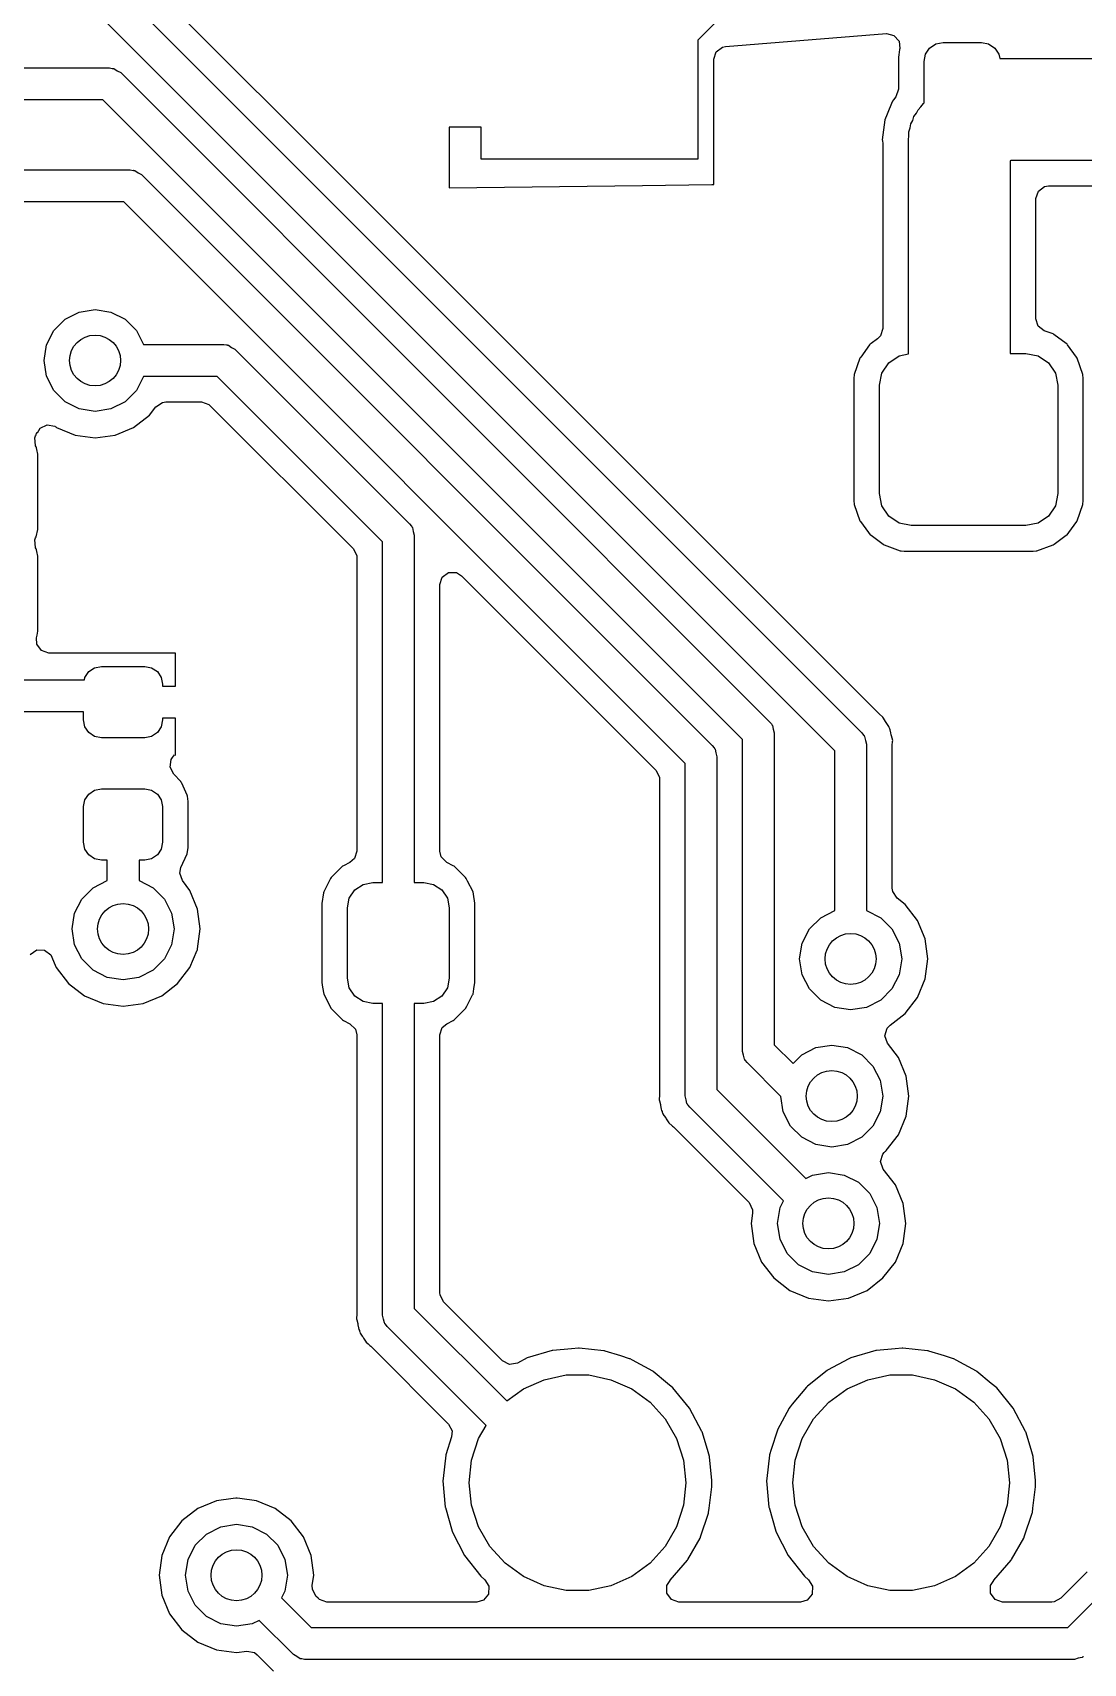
# Model space of a CAD drawing. Extents: x 128.2 to 165.3, y -118.5 to -85.
# Drawn here: x 147.88 to 156.13, y -104.85 to -92.06 of the extents above; entities that cross this region are included whole.
import ezdxf

# ---------------------------------------------------------------- set-up
doc = ezdxf.new("R2010")
doc.units = 0
doc.layers.add('BLACK', color=7, linetype='CONTINUOUS')

msp = doc.modelspace()

# ---------------------------------------------------------------- linework, layer by layer
at = {"layer": 'BLACK', "linetype": 'CONTINUOUS'}
for p, q in [((153.819, -91.3969), (153.1, -92.1157)), ((150.395, -93.275), (148.702, -91.5829)), ((148.548, -91.7116), (154.388, -97.5519)), ((154.174, -97.6921), (148.407, -91.925)), ((153.1, -92.1157), (153.1, -93.05)), ((153.316, -92.1676), (154.58, -92.0652)), ((154.58, -92.0652), (154.639, -92.0793)), ((154.639, -92.0793), (154.679, -92.1257)), ((153.225, -92.2663), (153.244, -92.2081)), ((153.244, -92.2081), (153.293, -92.1721)), ((153.293, -92.1721), (153.316, -92.1676)), ((154.677, -92.2317), (154.674, -92.2512)), ((154.683, -92.1897), (154.677, -92.2317)), ((154.679, -92.1257), (154.684, -92.1828)), ((154.684, -92.1829), (154.683, -92.1897)), ((154.684, -92.1828), (154.684, -92.1829)), ((154.875, -92.2844), (154.886, -92.227)), ((154.886, -92.227), (154.919, -92.1783)), ((154.919, -92.1783), (154.967, -92.1458)), ((154.967, -92.1458), (155.025, -92.1344)), ((155.025, -92.1344), (155.325, -92.1344)), ((155.325, -92.1344), (155.382, -92.1458)), ((155.382, -92.1458), (155.431, -92.1783)), ((155.431, -92.1783), (155.463, -92.227)), ((155.463, -92.227), (155.47, -92.26)), ((147.72, -92.335), (148.483, -92.335)), ((148.483, -92.335), (148.505, -92.3382)), ((148.505, -92.3382), (148.509, -92.3379)), ((148.509, -92.3379), (148.512, -92.3392)), ((148.512, -92.3392), (148.518, -92.3401)), ((148.518, -92.3401), (148.544, -92.3568)), ((148.544, -92.3568), (148.571, -92.3716)), ((148.571, -92.3716), (153.663, -97.4638)), ((153.225, -93.25), (153.225, -92.2663)), ((154.674, -92.2512), (154.674, -92.5007)), ((154.875, -92.6095), (154.875, -92.2844)), ((155.47, -92.26), (158.011, -92.26)), ((148.431, -92.585), (147.72, -92.585)), ((153.45, -97.604), (148.431, -92.585)), ((154.625, -92.6007), (154.585, -92.698)), ((154.628, -92.5947), (154.625, -92.6006)), ((154.625, -92.6006), (154.625, -92.6007)), ((154.635, -92.585), (154.628, -92.5947)), ((154.654, -92.5609), (154.635, -92.585)), ((154.674, -92.5007), (154.654, -92.5609)), ((154.851, -92.6401), (154.87, -92.6147)), ((154.87, -92.6147), (154.875, -92.6095)), ((154.567, -92.7407), (154.547, -92.8975)), ((154.585, -92.698), (154.567, -92.7407)), ((154.772, -92.7739), (154.786, -92.7458)), ((154.786, -92.7458), (154.796, -92.7159)), ((154.796, -92.7159), (154.815, -92.6904)), ((154.815, -92.6904), (154.829, -92.6624)), ((154.829, -92.6624), (154.851, -92.6401)), ((151.4, -92.8), (151.15, -92.8)), ((151.15, -92.8), (151.15, -93.275)), ((151.4, -93.05), (151.4, -92.8)), ((154.752, -92.8975), (154.757, -92.8664)), ((154.757, -92.8349), (154.767, -92.805)), ((154.757, -92.8664), (154.757, -92.8349)), ((154.767, -92.805), (154.772, -92.7739)), ((154.547, -92.8975), (154.548, -92.9039)), ((154.548, -92.9039), (154.551, -92.9304)), ((154.551, -92.9304), (154.552, -92.9433)), ((154.552, -92.9433), (154.552, -94.3789)), ((154.752, -94.5788), (154.752, -92.8975)), ((147.72, -93.135), (148.646, -93.135)), ((148.646, -93.135), (148.668, -93.1382)), ((148.668, -93.1382), (148.673, -93.1379)), ((148.673, -93.1379), (148.675, -93.1392)), ((148.675, -93.1392), (148.682, -93.1401)), ((153.1, -93.05), (151.4, -93.05)), ((155.556, -93.06), (155.552, -93.0632)), ((155.552, -93.0632), (155.552, -94.5744)), ((158.025, -93.06), (155.556, -93.06)), ((148.682, -93.1401), (148.708, -93.1568)), ((148.708, -93.1568), (148.735, -93.1716)), ((148.735, -93.1716), (153.213, -97.6502)), ((151.15, -93.275), (152.666, -93.2567)), ((152.666, -93.2567), (153.209, -93.2502)), ((153.209, -93.2502), (153.225, -93.25)), ((155.772, -93.3013), (155.821, -93.2653)), ((155.821, -93.2653), (155.852, -93.2605)), ((155.852, -93.2605), (157.765, -93.2605)), ((148.595, -93.385), (147.72, -93.385)), ((153, -97.7904), (148.595, -93.385)), ((154.517, -97.3971), (150.395, -93.275)), ((155.753, -93.3595), (155.772, -93.3013)), ((155.753, -94.3042), (155.753, -93.3595)), ((148.135, -94.3064), (148.246, -94.2496)), ((148.246, -94.2496), (148.37, -94.23)), ((148.37, -94.23), (148.494, -94.2496)), ((148.494, -94.2496), (148.605, -94.3064)), ((147.99, -94.5064), (148.046, -94.3949)), ((148.046, -94.3949), (148.135, -94.3064)), ((148.605, -94.3064), (148.694, -94.3949)), ((148.694, -94.3949), (148.75, -94.505)), ((154.552, -94.3789), (154.533, -94.4371)), ((155.771, -94.3605), (155.753, -94.3042)), ((155.819, -94.3976), (155.771, -94.3605)), ((155.888, -94.4218), (155.819, -94.3976)), ((147.97, -94.63), (147.99, -94.5064)), ((148.75, -94.505), (149.38, -94.505)), ((149.38, -94.505), (149.402, -94.5082)), ((149.402, -94.5082), (149.407, -94.5079)), ((149.407, -94.5079), (149.409, -94.5092)), ((149.409, -94.5092), (149.416, -94.5101)), ((149.416, -94.5101), (149.441, -94.5268)), ((149.441, -94.5268), (149.468, -94.5416)), ((149.468, -94.5416), (150.838, -95.9116)), ((154.448, -94.5082), (154.378, -94.6032)), ((154.453, -94.5022), (154.448, -94.5082)), ((154.459, -94.4978), (154.453, -94.5022)), ((154.51, -94.46), (154.459, -94.4978)), ((154.512, -94.4585), (154.51, -94.46)), ((154.533, -94.4371), (154.512, -94.4585)), ((155.894, -94.4262), (155.888, -94.4218)), ((155.991, -94.4978), (155.894, -94.4262)), ((155.894, -94.4262), (155.894, -94.4262)), ((155.997, -94.5022), (155.991, -94.4978)), ((156.001, -94.5082), (155.997, -94.5022)), ((156.071, -94.6032), (156.001, -94.5082)), ((147.99, -94.7536), (147.97, -94.63)), ((154.372, -94.6112), (154.327, -94.739)), ((154.378, -94.6032), (154.372, -94.6112)), ((154.544, -94.7287), (154.598, -94.6476)), ((154.598, -94.6476), (154.679, -94.5934)), ((154.679, -94.5934), (154.752, -94.5788)), ((155.552, -94.5744), (155.675, -94.5744)), ((155.675, -94.5744), (155.77, -94.5934)), ((155.77, -94.5934), (155.852, -94.6476)), ((155.852, -94.6476), (155.906, -94.7287)), ((156.077, -94.6112), (156.071, -94.6032)), ((156.122, -94.739), (156.077, -94.6112)), ((148.046, -94.8651), (147.99, -94.7536)), ((148.75, -94.755), (148.694, -94.8651)), ((149.328, -94.755), (148.75, -94.755)), ((150.625, -96.0518), (149.328, -94.755)), ((154.327, -94.739), (154.324, -94.7706)), ((154.324, -94.7706), (154.324, -95.7282)), ((154.525, -94.8244), (154.544, -94.7287)), ((155.906, -94.7287), (155.925, -94.8244)), ((156.125, -94.7706), (156.122, -94.739)), ((156.125, -95.7282), (156.125, -94.7706)), ((148.135, -94.9536), (148.046, -94.8651)), ((148.694, -94.8651), (148.605, -94.9536)), ((154.525, -95.6744), (154.525, -94.8244)), ((155.925, -94.8244), (155.925, -95.6744)), ((148.246, -95.0104), (148.135, -94.9536)), ((148.37, -95.03), (148.246, -95.0104)), ((148.494, -95.0104), (148.37, -95.03)), ((148.605, -94.9536), (148.494, -95.0104)), ((148.673, -95.1545), (148.798, -95.0583)), ((148.798, -95.0583), (148.847, -94.9942)), ((148.847, -94.9942), (148.898, -94.9596)), ((148.898, -94.9596), (148.926, -94.9555)), ((148.926, -94.9555), (149.204, -94.9555)), ((149.204, -94.9555), (149.262, -94.9744)), ((149.262, -94.9744), (149.274, -94.9845)), ((149.274, -94.9845), (150.396, -96.1058)), ((147.918, -95.1962), (147.939, -95.1596)), ((147.939, -95.1596), (147.994, -95.1341)), ((147.994, -95.1341), (148.054, -95.1461)), ((148.054, -95.1461), (148.056, -95.1474)), ((148.056, -95.1474), (148.062, -95.1506)), ((148.062, -95.1506), (148.067, -95.1545)), ((148.067, -95.1545), (148.213, -95.215)), ((148.527, -95.215), (148.673, -95.1545)), ((147.898, -95.2369), (147.903, -95.2221)), ((147.903, -95.2979), (147.898, -95.2369)), ((147.903, -95.2213), (147.909, -95.2132)), ((147.903, -95.2221), (147.903, -95.2213)), ((147.903, -95.2987), (147.903, -95.2979)), ((147.909, -95.3068), (147.903, -95.2987)), ((147.909, -95.2132), (147.911, -95.2037)), ((147.911, -95.3163), (147.909, -95.3068)), ((147.911, -95.2037), (147.915, -95.1947)), ((147.915, -95.1947), (147.918, -95.1962)), ((148.213, -95.215), (148.37, -95.2357)), ((148.37, -95.2357), (148.527, -95.215)), ((147.913, -95.3283), (147.911, -95.3163)), ((147.911, -95.3163), (147.911, -95.3163)), ((147.921, -95.3653), (147.913, -95.3283)), ((147.921, -95.9547), (147.921, -95.3653)), ((154.544, -95.7701), (154.525, -95.6744)), ((155.925, -95.6744), (155.906, -95.7701)), ((154.324, -95.7282), (154.327, -95.7598)), ((154.327, -95.7598), (154.372, -95.8876)), ((154.598, -95.8512), (154.544, -95.7701)), ((155.906, -95.7701), (155.852, -95.8512)), ((156.077, -95.8876), (156.122, -95.7598)), ((156.122, -95.7598), (156.125, -95.7282)), ((150.838, -95.9116), (150.852, -95.9294)), ((150.852, -95.9294), (150.855, -95.9325)), ((150.855, -95.9325), (150.856, -95.9352)), ((150.856, -95.9352), (150.86, -95.9404)), ((150.86, -95.9404), (150.866, -95.9705)), ((154.372, -95.8876), (154.377, -95.8935)), ((154.377, -95.8935), (154.377, -95.8935)), ((154.377, -95.8935), (154.44, -95.9794)), ((154.679, -95.9054), (154.598, -95.8512)), ((154.775, -95.9244), (154.679, -95.9054)), ((155.675, -95.9244), (154.775, -95.9244)), ((155.77, -95.9054), (155.675, -95.9244)), ((155.852, -95.8512), (155.77, -95.9054)), ((156.01, -95.9794), (156.073, -95.8935)), ((156.073, -95.8935), (156.077, -95.8876)), ((156.073, -95.8935), (156.073, -95.8935)), ((147.898, -96.0369), (147.903, -96.0221)), ((147.903, -96.0979), (147.898, -96.0369)), ((147.903, -96.0213), (147.909, -96.0132)), ((147.903, -96.0221), (147.903, -96.0213)), ((147.909, -96.0132), (147.921, -95.9547)), ((150.625, -98.725), (150.625, -96.0518)), ((150.866, -95.9705), (150.875, -96)), ((150.875, -96), (150.875, -98.725)), ((154.44, -95.9794), (154.453, -95.9965)), ((154.453, -95.9965), (154.459, -96.0009)), ((154.459, -96.0009), (154.554, -96.0717)), ((154.554, -96.0717), (154.562, -96.077)), ((154.562, -96.077), (154.689, -96.1219)), ((155.76, -96.1219), (155.888, -96.077)), ((155.888, -96.077), (155.895, -96.0717)), ((155.895, -96.0717), (155.991, -96.0009)), ((155.991, -96.0009), (155.997, -95.9965)), ((155.997, -95.9965), (156.01, -95.9794)), ((147.903, -96.0987), (147.903, -96.0979)), ((147.909, -96.1068), (147.903, -96.0987)), ((147.911, -96.1163), (147.909, -96.1068)), ((147.913, -96.1283), (147.911, -96.1163)), ((147.911, -96.1163), (147.911, -96.1163)), ((147.921, -96.1653), (147.913, -96.1283)), ((147.921, -96.7547), (147.921, -96.1653)), ((150.396, -96.1058), (150.423, -96.1603)), ((150.423, -96.1603), (150.424, -96.1758)), ((150.424, -96.1758), (150.424, -98.4788)), ((154.689, -96.1219), (154.695, -96.1225)), ((154.695, -96.1225), (154.695, -96.1225)), ((154.695, -96.1225), (154.719, -96.1247)), ((154.719, -96.1247), (154.719, -96.1247)), ((154.719, -96.1247), (154.721, -96.1249)), ((154.721, -96.1249), (155.729, -96.1249)), ((155.729, -96.1249), (155.731, -96.1247)), ((155.731, -96.1247), (155.754, -96.1225)), ((155.731, -96.1247), (155.731, -96.1247)), ((155.754, -96.1225), (155.76, -96.1219)), ((155.754, -96.1225), (155.754, -96.1225)), ((151.076, -96.3884), (151.094, -96.3302)), ((151.094, -96.3302), (151.144, -96.2943)), ((151.144, -96.2943), (151.205, -96.2943)), ((151.205, -96.2943), (151.245, -96.3184)), ((151.245, -96.3184), (152.771, -97.8444)), ((151.076, -98.4788), (151.076, -96.3884)), ((147.91, -96.8067), (147.915, -96.7845)), ((147.913, -96.8566), (147.91, -96.8067)), ((147.915, -96.7845), (147.921, -96.7547)), ((147.949, -96.9061), (147.913, -96.8566)), ((148.007, -96.925), (147.949, -96.9061)), ((149, -96.925), (148.007, -96.925)), ((149, -97.185), (149, -96.925)), ((148.291, -97.1164), (148.321, -97.071)), ((148.321, -97.071), (148.366, -97.0407)), ((148.366, -97.0407), (148.42, -97.03)), ((148.42, -97.03), (148.76, -97.03)), ((148.76, -97.03), (148.814, -97.0407)), ((148.814, -97.0407), (148.859, -97.071)), ((148.859, -97.071), (148.889, -97.1164)), ((147.72, -97.135), (148.287, -97.135)), ((148.287, -97.135), (148.291, -97.1164)), ((148.889, -97.1164), (148.9, -97.17)), ((148.9, -97.17), (148.9, -97.185)), ((148.9, -97.185), (149, -97.185)), ((148.28, -97.385), (147.72, -97.385)), ((148.28, -97.45), (148.28, -97.385)), ((148.291, -97.5036), (148.28, -97.45)), ((148.9, -97.45), (148.889, -97.5036)), ((149, -97.435), (148.9, -97.435)), ((148.9, -97.435), (148.9, -97.45)), ((149, -97.725), (149, -97.435)), ((153.663, -97.4638), (153.677, -97.4817)), ((153.677, -97.4817), (153.68, -97.4847)), ((153.68, -97.4847), (153.681, -97.4874)), ((153.681, -97.4874), (153.685, -97.4926)), ((154.523, -97.4029), (154.517, -97.3971)), ((154.553, -97.4279), (154.523, -97.4029)), ((154.557, -97.4354), (154.553, -97.4279)), ((154.572, -97.4615), (154.557, -97.4354)), ((154.557, -97.4354), (154.557, -97.4354)), ((154.577, -97.4688), (154.572, -97.4615)), ((154.599, -97.5006), (154.577, -97.4688)), ((148.321, -97.549), (148.291, -97.5036)), ((148.366, -97.5793), (148.321, -97.549)), ((148.42, -97.59), (148.366, -97.5793)), ((148.76, -97.59), (148.42, -97.59)), ((148.814, -97.5793), (148.76, -97.59)), ((148.859, -97.549), (148.814, -97.5793)), ((148.889, -97.5036), (148.859, -97.549)), ((153.45, -100.05), (153.45, -97.604)), ((153.685, -97.4926), (153.691, -97.5227)), ((153.691, -97.5227), (153.7, -97.5522)), ((153.7, -97.5522), (153.7, -99.9982)), ((154.388, -97.5519), (154.401, -97.5698)), ((154.401, -97.5698), (154.405, -97.5728)), ((154.405, -97.5728), (154.405, -97.5755)), ((154.405, -97.5755), (154.409, -97.5807)), ((154.409, -97.5807), (154.416, -97.6108)), ((154.416, -97.6108), (154.424, -97.6403)), ((154.601, -97.509), (154.599, -97.5006)), ((154.604, -97.5143), (154.601, -97.509)), ((154.606, -97.5198), (154.604, -97.5143)), ((154.61, -97.5273), (154.606, -97.5198)), ((154.614, -97.5499), (154.61, -97.5273)), ((154.617, -97.5655), (154.614, -97.5499)), ((154.619, -97.574), (154.617, -97.5655)), ((154.629, -97.6115), (154.619, -97.574)), ((154.628, -97.6201), (154.629, -97.6115)), ((148.968, -97.7602), (148.979, -97.7438)), ((148.979, -97.7438), (148.994, -97.7248)), ((148.994, -97.7248), (149, -97.725)), ((153.213, -97.6502), (153.227, -97.6681)), ((153.227, -97.6681), (153.23, -97.6711)), ((153.23, -97.6711), (153.231, -97.6738)), ((153.231, -97.6738), (153.235, -97.679)), ((153.235, -97.679), (153.241, -97.7091)), ((153.241, -97.7091), (153.25, -97.7386)), ((153.25, -97.7386), (153.25, -100.348)), ((154.174, -98.9453), (154.174, -97.6921)), ((154.424, -97.6403), (154.424, -98.9453)), ((154.625, -97.6502), (154.628, -97.6201)), ((154.625, -97.6588), (154.625, -97.6502)), ((154.625, -98.769), (154.625, -97.6588)), ((148.959, -97.8206), (148.968, -97.7602)), ((148.987, -97.8751), (148.959, -97.8206)), ((152.771, -97.8444), (152.798, -97.899)), ((153, -100.4), (153, -97.7904)), ((148.321, -98.031), (148.366, -98.0007)), ((148.366, -98.0007), (148.42, -97.99)), ((148.42, -97.99), (148.76, -97.99)), ((148.76, -97.99), (148.814, -98.0007)), ((148.814, -98.0007), (148.859, -98.031)), ((149.043, -97.9317), (148.987, -97.8751)), ((149.047, -97.9395), (149.043, -97.9317)), ((149.05, -97.9457), (149.047, -97.9395)), ((149.047, -97.9395), (149.047, -97.9395)), ((149.094, -98.0405), (149.05, -97.9457)), ((152.798, -97.899), (152.799, -97.9144)), ((152.799, -97.9144), (152.799, -98.9225)), ((148.28, -98.13), (148.291, -98.0764)), ((148.291, -98.0764), (148.321, -98.031)), ((148.859, -98.031), (148.889, -98.0764)), ((148.889, -98.0764), (148.9, -98.13)), ((149.095, -98.048), (149.094, -98.0405)), ((149.098, -98.0682), (149.095, -98.048)), ((149.095, -98.048), (149.095, -98.048)), ((149.1, -98.0901), (149.098, -98.0682)), ((149.1, -98.4499), (149.1, -98.0901)), ((148.28, -98.41), (148.28, -98.13)), ((148.9, -98.13), (148.9, -98.41)), ((148.291, -98.4636), (148.28, -98.41)), ((148.321, -98.509), (148.291, -98.4636)), ((148.366, -98.5393), (148.321, -98.509)), ((148.859, -98.509), (148.814, -98.5393)), ((148.889, -98.4636), (148.859, -98.509)), ((148.9, -98.41), (148.889, -98.4636)), ((149.044, -98.6073), (149.094, -98.4995)), ((149.094, -98.4995), (149.1, -98.4499)), ((150.424, -98.4788), (150.406, -98.537)), ((151.086, -98.5237), (151.076, -98.4788)), ((148.42, -98.55), (148.366, -98.5393)), ((148.465, -98.55), (148.42, -98.55)), ((148.465, -98.7103), (148.465, -98.55)), ((148.76, -98.55), (148.715, -98.55)), ((148.715, -98.55), (148.715, -98.7103)), ((148.814, -98.5393), (148.76, -98.55)), ((149.034, -98.6517), (149.044, -98.6073)), ((150.312, -98.5969), (150.222, -98.6867)), ((150.319, -98.5934), (150.312, -98.5969)), ((150.37, -98.567), (150.319, -98.5934)), ((150.319, -98.5934), (150.319, -98.5934)), ((150.406, -98.537), (150.37, -98.567)), ((151.13, -98.567), (151.086, -98.5237)), ((151.181, -98.5934), (151.13, -98.567)), ((151.188, -98.5969), (151.181, -98.5934)), ((151.181, -98.5934), (151.181, -98.5934)), ((151.278, -98.6867), (151.188, -98.5969)), ((148.266, -98.8549), (148.355, -98.7664)), ((148.355, -98.7664), (148.465, -98.7103)), ((148.715, -98.7103), (148.825, -98.7664)), ((148.825, -98.7664), (148.914, -98.8549)), ((149.055, -98.7094), (149.034, -98.6517)), ((149.115, -98.7872), (149.055, -98.7094)), ((150.218, -98.6936), (150.171, -98.7872)), ((150.222, -98.6867), (150.218, -98.6936)), ((150.218, -98.6936), (150.218, -98.6936)), ((150.409, -98.7836), (150.473, -98.7402)), ((150.473, -98.7402), (150.55, -98.725)), ((150.55, -98.725), (150.625, -98.725)), ((150.875, -98.725), (150.95, -98.725)), ((150.95, -98.725), (151.027, -98.7402)), ((151.027, -98.7402), (151.091, -98.7836)), ((151.282, -98.6936), (151.278, -98.6867)), ((151.292, -98.7145), (151.282, -98.6936)), ((151.282, -98.6936), (151.282, -98.6936)), ((151.336, -98.7997), (151.292, -98.7145)), ((148.21, -98.9664), (148.266, -98.8549)), ((148.914, -98.8549), (148.97, -98.9664)), ((149.175, -98.9332), (149.115, -98.7872)), ((150.15, -98.8896), (150.149, -98.8935)), ((150.149, -98.8935), (150.15, -99.5065)), ((150.163, -98.8074), (150.15, -98.8896)), ((150.164, -98.7997), (150.163, -98.8074)), ((150.163, -98.8074), (150.163, -98.8074)), ((150.171, -98.7872), (150.164, -98.7997)), ((150.35, -98.925), (150.365, -98.8485)), ((150.365, -98.8485), (150.409, -98.7836)), ((151.091, -98.7836), (151.135, -98.8485)), ((151.135, -98.8485), (151.15, -98.925)), ((151.339, -98.8179), (151.336, -98.7997)), ((151.349, -98.8861), (151.339, -98.8179)), ((151.35, -98.8935), (151.349, -98.8861)), ((151.35, -99.5065), (151.35, -98.8935)), ((154.629, -98.7971), (154.625, -98.769)), ((154.664, -98.8476), (154.629, -98.7971)), ((154.728, -98.8967), (154.664, -98.8476)), ((154.824, -99.0222), (154.728, -98.8967)), ((148.19, -99.09), (148.21, -98.9664)), ((148.97, -98.9664), (148.99, -99.09)), ((149.196, -99.09), (149.175, -98.9332)), ((150.35, -99.475), (150.35, -98.925)), ((151.15, -98.925), (151.15, -99.475)), ((152.799, -98.9225), (152.8, -98.925)), ((152.8, -98.925), (152.8, -99.475)), ((153.976, -99.0899), (154.064, -99.0014)), ((154.064, -99.0014), (154.174, -98.9453)), ((154.424, -98.9453), (154.535, -99.0014)), ((154.535, -99.0014), (154.623, -99.0899)), ((154.885, -99.1682), (154.824, -99.0222)), ((148.21, -99.2136), (148.19, -99.09)), ((148.99, -99.09), (148.97, -99.2136)), ((149.175, -99.2468), (149.196, -99.09)), ((153.919, -99.2014), (153.976, -99.0899)), ((154.623, -99.0899), (154.68, -99.2014)), ((147.862, -99.2894), (147.912, -99.2547)), ((147.912, -99.2547), (147.973, -99.2563)), ((147.973, -99.2563), (148.022, -99.2935)), ((148.266, -99.3251), (148.21, -99.2136)), ((148.97, -99.2136), (148.914, -99.3251)), ((149.115, -99.3928), (149.171, -99.2563)), ((149.171, -99.2563), (149.173, -99.2528)), ((149.173, -99.2528), (149.175, -99.2468)), ((153.899, -99.325), (153.919, -99.2014)), ((154.68, -99.2014), (154.7, -99.325)), ((154.905, -99.325), (154.885, -99.1682)), ((148.022, -99.2935), (148.032, -99.3117)), ((148.032, -99.3117), (148.063, -99.3868)), ((148.063, -99.3868), (148.063, -99.3868)), ((148.063, -99.3868), (148.065, -99.3928)), ((148.065, -99.3928), (148.162, -99.5183)), ((148.355, -99.4136), (148.266, -99.3251)), ((148.914, -99.3251), (148.825, -99.4136)), ((149.018, -99.5183), (149.115, -99.3928)), ((153.919, -99.4486), (153.899, -99.325)), ((154.7, -99.325), (154.68, -99.4486)), ((154.885, -99.4818), (154.905, -99.325)), ((148.162, -99.5183), (148.287, -99.6145)), ((148.466, -99.4704), (148.355, -99.4136)), ((148.59, -99.49), (148.466, -99.4704)), ((148.714, -99.4704), (148.59, -99.49)), ((148.825, -99.4136), (148.714, -99.4704)), ((148.893, -99.6145), (149.018, -99.5183)), ((150.15, -99.5065), (150.15, -99.5104)), ((150.15, -99.5104), (150.15, -99.5104)), ((150.15, -99.5104), (150.156, -99.5472)), ((150.365, -99.5515), (150.35, -99.475)), ((151.15, -99.475), (151.135, -99.5515)), ((151.342, -99.5599), (151.35, -99.5104)), ((151.35, -99.5104), (151.35, -99.5065)), ((151.35, -99.5104), (151.35, -99.5104)), ((152.8, -99.475), (152.799, -99.4775)), ((152.799, -99.4775), (152.799, -100.381)), ((153.976, -99.5601), (153.919, -99.4486)), ((154.68, -99.4486), (154.623, -99.5601)), ((154.824, -99.6278), (154.885, -99.4818)), ((148.287, -99.6145), (148.433, -99.675)), ((148.747, -99.675), (148.893, -99.6145)), ((150.156, -99.5472), (150.164, -99.6003)), ((150.164, -99.6003), (150.193, -99.6568)), ((150.193, -99.6568), (150.213, -99.6957)), ((150.409, -99.6164), (150.365, -99.5515)), ((150.473, -99.6598), (150.409, -99.6164)), ((150.55, -99.675), (150.473, -99.6598)), ((151.027, -99.6598), (150.95, -99.675)), ((151.091, -99.6164), (151.027, -99.6598)), ((151.135, -99.5515), (151.091, -99.6164)), ((151.287, -99.6957), (151.332, -99.6072)), ((151.332, -99.6072), (151.336, -99.6003)), ((151.332, -99.6072), (151.332, -99.6072)), ((151.336, -99.6003), (151.342, -99.5599)), ((154.064, -99.6486), (153.976, -99.5601)), ((154.176, -99.7054), (154.064, -99.6486)), ((154.535, -99.6486), (154.423, -99.7054)), ((154.623, -99.5601), (154.535, -99.6486)), ((154.728, -99.7533), (154.824, -99.6278)), ((148.433, -99.675), (148.59, -99.6957)), ((148.59, -99.6957), (148.747, -99.675)), ((150.213, -99.6957), (150.222, -99.7133)), ((150.222, -99.7133), (150.312, -99.803)), ((150.625, -99.675), (150.55, -99.675)), ((150.625, -102.12), (150.625, -99.675)), ((150.95, -99.675), (150.875, -99.675)), ((150.875, -99.675), (150.875, -102.068)), ((151.188, -99.803), (151.278, -99.7133)), ((151.278, -99.7133), (151.287, -99.6957)), ((154.299, -99.725), (154.176, -99.7054)), ((154.423, -99.7054), (154.299, -99.725)), ((154.608, -99.8449), (154.728, -99.7533)), ((150.312, -99.803), (150.319, -99.8066)), ((150.319, -99.8066), (150.319, -99.8066)), ((150.319, -99.8066), (150.37, -99.833)), ((150.37, -99.833), (150.414, -99.8763)), ((150.414, -99.8763), (150.424, -99.9212)), ((151.076, -99.9212), (151.094, -99.863)), ((151.094, -99.863), (151.13, -99.833)), ((151.13, -99.833), (151.181, -99.8066)), ((151.181, -99.8066), (151.188, -99.803)), ((151.181, -99.8066), (151.181, -99.8066)), ((154.568, -99.9273), (154.585, -99.8686)), ((154.585, -99.8686), (154.607, -99.8462)), ((154.607, -99.8462), (154.608, -99.8449)), ((150.424, -99.9212), (150.424, -102.101)), ((151.076, -101.944), (151.076, -99.9212)), ((153.7, -99.9982), (153.847, -100.145)), ((153.916, -100.077), (154.027, -100.02)), ((154.027, -100.02), (154.151, -100.001)), ((154.151, -100.001), (154.274, -100.02)), ((154.274, -100.02), (154.386, -100.077)), ((154.588, -99.985), (154.568, -99.9273)), ((154.675, -100.098), (154.588, -99.985)), ((153.459, -100.08), (153.45, -100.05)), ((153.465, -100.11), (153.459, -100.08)), ((153.469, -100.115), (153.465, -100.11)), ((153.47, -100.118), (153.469, -100.115)), ((153.473, -100.121), (153.47, -100.118)), ((153.487, -100.138), (153.473, -100.121)), ((153.751, -100.403), (153.487, -100.138)), ((153.847, -100.145), (153.916, -100.077)), ((154.386, -100.077), (154.474, -100.166)), ((154.474, -100.166), (154.531, -100.277)), ((154.736, -100.244), (154.675, -100.098)), ((154.531, -100.277), (154.551, -100.401)), ((154.756, -100.401), (154.736, -100.244)), ((152.799, -100.39), (152.796, -100.429)), ((152.796, -100.429), (152.798, -100.437)), ((152.799, -100.381), (152.799, -100.39)), ((153.009, -100.43), (153, -100.4)), ((153.015, -100.46), (153.009, -100.43)), ((153.25, -100.348), (153.948, -101.047)), ((153.77, -100.524), (153.751, -100.403)), ((154.551, -100.401), (154.531, -100.524)), ((154.736, -100.558), (154.756, -100.401)), ((152.798, -100.437), (152.806, -100.466)), ((152.806, -100.466), (152.808, -100.475)), ((152.808, -100.475), (152.813, -100.504)), ((152.813, -100.504), (152.814, -100.513)), ((152.814, -100.513), (152.819, -100.521)), ((152.819, -100.521), (152.821, -100.526)), ((152.821, -100.526), (152.823, -100.531)), ((152.823, -100.531), (152.825, -100.54)), ((152.825, -100.54), (152.834, -100.552)), ((152.834, -100.552), (152.848, -100.572)), ((153.019, -100.465), (153.015, -100.46)), ((153.02, -100.468), (153.019, -100.465)), ((153.023, -100.471), (153.02, -100.468)), ((153.037, -100.488), (153.023, -100.471)), ((153.772, -101.223), (153.037, -100.488)), ((153.827, -100.636), (153.77, -100.524)), ((154.531, -100.524), (154.474, -100.636)), ((154.675, -100.704), (154.736, -100.558)), ((152.848, -100.572), (152.852, -100.579)), ((152.852, -100.579), (152.872, -100.612)), ((152.872, -100.612), (152.898, -100.635)), ((152.898, -100.635), (152.902, -100.637)), ((152.902, -100.637), (152.908, -100.643)), ((152.908, -100.643), (153.502, -101.237)), ((153.916, -100.724), (153.827, -100.636)), ((154.474, -100.636), (154.386, -100.724)), ((154.027, -100.781), (153.916, -100.724)), ((154.151, -100.801), (154.027, -100.781)), ((154.274, -100.781), (154.151, -100.801)), ((154.386, -100.724), (154.274, -100.781)), ((154.579, -100.829), (154.675, -100.704)), ((154.534, -100.915), (154.551, -100.857)), ((154.554, -100.973), (154.534, -100.915)), ((154.551, -100.857), (154.563, -100.844)), ((154.563, -100.844), (154.572, -100.834)), ((154.572, -100.834), (154.574, -100.833)), ((154.574, -100.833), (154.579, -100.829)), ((153.948, -101.047), (154.001, -101.02)), ((154.001, -101.02), (154.125, -101)), ((154.125, -101), (154.249, -101.02)), ((154.249, -101.02), (154.36, -101.076)), ((154.65, -101.097), (154.554, -100.973)), ((154.36, -101.076), (154.449, -101.165)), ((154.449, -101.165), (154.505, -101.276)), ((154.71, -101.243), (154.65, -101.097)), ((153.502, -101.237), (153.529, -101.292)), ((153.53, -101.32), (153.519, -101.4)), ((153.529, -101.292), (153.53, -101.32)), ((153.725, -101.4), (153.745, -101.276)), ((153.745, -101.276), (153.772, -101.223)), ((154.505, -101.276), (154.525, -101.4)), ((154.731, -101.4), (154.71, -101.243)), ((153.519, -101.4), (153.54, -101.557)), ((153.745, -101.524), (153.725, -101.4)), ((154.525, -101.4), (154.505, -101.524)), ((154.71, -101.557), (154.731, -101.4)), ((153.54, -101.557), (153.6, -101.703)), ((153.801, -101.635), (153.745, -101.524)), ((154.505, -101.524), (154.449, -101.635)), ((154.65, -101.703), (154.71, -101.557)), ((153.6, -101.703), (153.697, -101.828)), ((153.89, -101.724), (153.801, -101.635)), ((154.449, -101.635), (154.36, -101.724)), ((154.553, -101.828), (154.65, -101.703)), ((153.697, -101.828), (153.822, -101.925)), ((154.001, -101.78), (153.89, -101.724)), ((154.125, -101.8), (154.001, -101.78)), ((154.249, -101.78), (154.125, -101.8)), ((154.36, -101.724), (154.249, -101.78)), ((154.428, -101.925), (154.553, -101.828)), ((151.077, -101.96), (151.076, -101.944)), ((151.104, -102.014), (151.077, -101.96)), ((153.822, -101.925), (153.968, -101.985)), ((154.282, -101.985), (154.428, -101.925)), ((150.875, -102.068), (151.6, -102.793)), ((151.568, -102.478), (151.104, -102.014)), ((153.968, -101.985), (154.125, -102.006)), ((154.125, -102.006), (154.282, -101.985)), ((150.424, -102.11), (150.421, -102.149)), ((150.421, -102.149), (150.423, -102.157)), ((150.423, -102.157), (150.431, -102.186)), ((150.424, -102.101), (150.424, -102.11)), ((150.431, -102.186), (150.433, -102.195)), ((150.433, -102.195), (150.437, -102.22)), ((150.437, -102.22), (150.439, -102.233)), ((150.634, -102.15), (150.625, -102.12)), ((150.64, -102.18), (150.634, -102.15)), ((150.644, -102.185), (150.64, -102.18)), ((150.645, -102.188), (150.644, -102.185)), ((150.648, -102.191), (150.645, -102.188)), ((150.662, -102.208), (150.648, -102.191)), ((151.439, -102.985), (150.662, -102.208)), ((150.439, -102.233), (150.444, -102.241)), ((150.444, -102.241), (150.446, -102.246)), ((150.446, -102.246), (150.448, -102.251)), ((150.448, -102.251), (150.45, -102.26)), ((150.45, -102.26), (150.467, -102.284)), ((150.467, -102.284), (150.473, -102.292)), ((150.473, -102.292), (150.477, -102.299)), ((150.477, -102.299), (150.497, -102.332)), ((150.497, -102.332), (150.512, -102.345)), ((150.512, -102.345), (150.527, -102.357)), ((150.527, -102.357), (150.533, -102.363)), ((150.533, -102.363), (151.144, -102.974)), ((151.623, -102.506), (151.568, -102.478)), ((151.76, -102.455), (151.684, -102.495)), ((151.958, -102.397), (151.76, -102.455)), ((151.963, -102.397), (151.958, -102.397)), ((152.108, -102.383), (151.963, -102.397)), ((151.963, -102.397), (151.963, -102.397)), ((152.163, -102.378), (152.108, -102.383)), ((152.168, -102.379), (152.163, -102.378)), ((152.363, -102.399), (152.168, -102.379)), ((152.168, -102.379), (152.168, -102.379)), ((152.368, -102.4), (152.363, -102.399)), ((152.363, -102.399), (152.363, -102.399)), ((152.373, -102.401), (152.368, -102.4)), ((152.496, -102.439), (152.373, -102.401)), ((152.373, -102.401), (152.373, -102.401)), ((152.565, -102.461), (152.496, -102.439)), ((152.569, -102.463), (152.565, -102.461)), ((152.587, -102.473), (152.569, -102.463)), ((152.569, -102.463), (152.569, -102.463)), ((152.746, -102.559), (152.587, -102.473)), ((154.285, -102.463), (154.118, -102.551)), ((154.296, -102.458), (154.285, -102.463)), ((154.3, -102.455), (154.296, -102.458)), ((154.296, -102.458), (154.296, -102.458)), ((154.498, -102.397), (154.3, -102.455)), ((154.503, -102.397), (154.498, -102.397)), ((154.648, -102.383), (154.503, -102.397)), ((154.503, -102.397), (154.503, -102.397)), ((154.703, -102.378), (154.648, -102.383)), ((154.708, -102.379), (154.703, -102.378)), ((154.903, -102.399), (154.708, -102.379)), ((154.708, -102.379), (154.708, -102.379)), ((154.908, -102.4), (154.903, -102.399)), ((154.903, -102.399), (154.903, -102.399)), ((154.913, -102.401), (154.908, -102.4)), ((155.036, -102.439), (154.913, -102.401)), ((154.913, -102.401), (154.913, -102.401)), ((155.105, -102.461), (155.036, -102.439)), ((155.109, -102.463), (155.105, -102.461)), ((155.127, -102.473), (155.109, -102.463)), ((155.109, -102.463), (155.109, -102.463)), ((155.286, -102.559), (155.127, -102.473)), ((151.684, -102.495), (151.623, -102.506)), ((151.893, -102.626), (152.067, -102.589)), ((152.067, -102.589), (152.245, -102.589)), ((152.245, -102.589), (152.418, -102.626)), ((152.75, -102.562), (152.746, -102.559)), ((152.862, -102.655), (152.75, -102.562)), ((152.75, -102.562), (152.75, -102.562)), ((154.114, -102.554), (153.961, -102.677)), ((154.118, -102.551), (154.114, -102.554)), ((154.433, -102.626), (154.607, -102.589)), ((154.607, -102.589), (154.785, -102.589)), ((154.785, -102.589), (154.958, -102.626)), ((155.29, -102.562), (155.286, -102.559)), ((155.402, -102.655), (155.29, -102.562)), ((155.29, -102.562), (155.29, -102.562)), ((151.6, -102.793), (151.731, -102.698)), ((151.731, -102.698), (151.893, -102.626)), ((152.418, -102.626), (152.581, -102.698)), ((152.581, -102.698), (152.725, -102.802)), ((152.905, -102.69), (152.862, -102.655)), ((153.035, -102.85), (152.905, -102.69)), ((153.954, -102.684), (153.841, -102.819)), ((153.957, -102.68), (153.954, -102.684)), ((153.954, -102.684), (153.954, -102.684)), ((153.961, -102.677), (153.957, -102.68)), ((153.961, -102.677), (153.961, -102.677)), ((154.127, -102.802), (154.271, -102.698)), ((154.271, -102.698), (154.433, -102.626)), ((154.958, -102.626), (155.121, -102.698)), ((155.121, -102.698), (155.265, -102.802)), ((155.445, -102.69), (155.402, -102.655)), ((155.575, -102.85), (155.445, -102.69)), ((152.725, -102.802), (152.843, -102.934)), ((153.132, -103.032), (153.035, -102.85)), ((153.818, -102.85), (153.726, -103.018)), ((153.822, -102.842), (153.818, -102.85)), ((153.825, -102.838), (153.822, -102.842)), ((153.822, -102.842), (153.822, -102.842)), ((153.841, -102.819), (153.825, -102.838)), ((154.008, -102.934), (154.127, -102.802)), ((155.265, -102.802), (155.383, -102.934)), ((155.672, -103.032), (155.575, -102.85)), ((151.144, -102.974), (151.171, -103.028)), ((151.379, -103.088), (151.439, -102.985)), ((152.843, -102.934), (152.932, -103.088)), ((153.919, -103.088), (154.008, -102.934)), ((155.383, -102.934), (155.472, -103.088)), ((151.168, -103.074), (151.123, -103.215)), ((151.171, -103.028), (151.168, -103.074)), ((151.324, -103.257), (151.379, -103.088)), ((152.932, -103.088), (152.987, -103.257)), ((153.133, -103.036), (153.132, -103.032)), ((153.175, -103.174), (153.133, -103.036)), ((153.724, -103.023), (153.676, -103.174)), ((153.726, -103.018), (153.724, -103.023)), ((153.724, -103.023), (153.724, -103.023)), ((153.864, -103.257), (153.919, -103.088)), ((155.472, -103.088), (155.527, -103.257)), ((155.673, -103.036), (155.672, -103.032)), ((155.715, -103.174), (155.673, -103.036)), ((151.123, -103.219), (151.102, -103.401)), ((151.123, -103.215), (151.123, -103.219)), ((151.123, -103.219), (151.123, -103.219)), ((153.191, -103.229), (153.175, -103.174)), ((153.192, -103.234), (153.191, -103.229)), ((153.209, -103.414), (153.192, -103.234)), ((153.192, -103.234), (153.192, -103.234)), ((153.663, -103.219), (153.642, -103.401)), ((153.676, -103.174), (153.663, -103.215)), ((153.663, -103.215), (153.663, -103.219)), ((153.663, -103.219), (153.663, -103.219)), ((155.731, -103.229), (155.715, -103.174)), ((155.732, -103.234), (155.731, -103.229)), ((155.749, -103.414), (155.732, -103.234)), ((155.732, -103.234), (155.732, -103.234)), ((151.306, -103.434), (151.324, -103.257)), ((152.987, -103.257), (153.006, -103.434)), ((153.846, -103.434), (153.864, -103.257)), ((155.527, -103.257), (155.546, -103.434)), ((151.102, -103.401), (151.1, -103.419)), ((151.1, -103.419), (151.118, -103.625)), ((151.324, -103.611), (151.306, -103.434)), ((153.006, -103.434), (152.987, -103.611)), ((153.189, -103.633), (153.211, -103.466)), ((153.211, -103.434), (153.209, -103.414)), ((153.211, -103.463), (153.211, -103.434)), ((153.211, -103.466), (153.211, -103.463)), ((153.642, -103.401), (153.64, -103.419)), ((153.64, -103.419), (153.658, -103.625)), ((153.864, -103.611), (153.846, -103.434)), ((155.546, -103.434), (155.527, -103.611)), ((155.729, -103.633), (155.751, -103.466)), ((155.751, -103.434), (155.749, -103.414)), ((155.751, -103.463), (155.751, -103.434)), ((155.751, -103.466), (155.751, -103.463)), ((149.323, -103.575), (149.177, -103.636)), ((149.454, -103.558), (149.323, -103.575)), ((149.474, -103.556), (149.454, -103.558)), ((149.48, -103.555), (149.474, -103.556)), ((149.486, -103.556), (149.48, -103.555)), ((149.506, -103.558), (149.486, -103.556)), ((149.637, -103.575), (149.506, -103.558)), ((149.783, -103.636), (149.637, -103.575)), ((151.118, -103.625), (151.119, -103.629)), ((151.119, -103.629), (151.119, -103.629)), ((151.119, -103.629), (151.172, -103.813)), ((151.379, -103.78), (151.324, -103.611)), ((152.987, -103.611), (152.932, -103.78)), ((153.658, -103.625), (153.659, -103.629)), ((153.659, -103.629), (153.659, -103.629)), ((153.659, -103.629), (153.712, -103.813)), ((153.919, -103.78), (153.864, -103.611)), ((155.527, -103.611), (155.472, -103.78)), ((149.052, -103.732), (148.955, -103.858)), ((149.177, -103.636), (149.052, -103.732)), ((149.908, -103.732), (149.783, -103.636)), ((150.005, -103.858), (149.908, -103.732)), ((153.122, -103.858), (153.184, -103.672)), ((153.184, -103.672), (153.185, -103.668)), ((153.184, -103.672), (153.184, -103.672)), ((153.185, -103.668), (153.189, -103.633)), ((155.662, -103.858), (155.724, -103.672)), ((155.724, -103.672), (155.725, -103.668)), ((155.724, -103.672), (155.724, -103.672)), ((155.725, -103.668), (155.729, -103.633)), ((148.955, -103.858), (148.895, -104.004)), ((149.156, -103.925), (149.245, -103.837)), ((149.245, -103.837), (149.356, -103.78)), ((149.356, -103.78), (149.48, -103.76)), ((149.48, -103.76), (149.604, -103.78)), ((149.604, -103.78), (149.715, -103.837)), ((149.715, -103.837), (149.804, -103.925)), ((150.065, -104.004), (150.005, -103.858)), ((151.172, -103.813), (151.174, -103.823)), ((151.174, -103.823), (151.269, -104.006)), ((151.468, -103.934), (151.379, -103.78)), ((152.932, -103.78), (152.843, -103.934)), ((153.021, -104.037), (153.118, -103.868)), ((153.118, -103.868), (153.12, -103.863)), ((153.118, -103.868), (153.118, -103.868)), ((153.12, -103.863), (153.122, -103.858)), ((153.712, -103.813), (153.714, -103.823)), ((153.714, -103.823), (153.809, -104.006)), ((154.008, -103.934), (153.919, -103.78)), ((155.472, -103.78), (155.383, -103.934)), ((155.561, -104.037), (155.658, -103.868)), ((155.658, -103.868), (155.66, -103.863)), ((155.658, -103.868), (155.658, -103.868)), ((155.66, -103.863), (155.662, -103.858)), ((148.895, -104.004), (148.874, -104.16)), ((149.1, -104.037), (149.156, -103.925)), ((149.804, -103.925), (149.86, -104.037)), ((150.086, -104.16), (150.065, -104.004)), ((151.269, -104.006), (151.396, -104.167)), ((151.587, -104.066), (151.468, -103.934)), ((152.843, -103.934), (152.725, -104.066)), ((153.809, -104.006), (153.936, -104.167)), ((154.127, -104.066), (154.008, -103.934)), ((155.383, -103.934), (155.265, -104.066)), ((149.08, -104.16), (149.1, -104.037)), ((149.86, -104.037), (149.88, -104.16)), ((151.731, -104.17), (151.587, -104.066)), ((152.725, -104.066), (152.581, -104.17)), ((152.884, -104.198), (153.018, -104.042)), ((153.018, -104.042), (153.021, -104.037)), ((154.271, -104.17), (154.127, -104.066)), ((155.265, -104.066), (155.121, -104.17)), ((155.424, -104.198), (155.558, -104.042)), ((155.558, -104.042), (155.561, -104.037)), ((156.156, -104.133), (155.949, -104.341)), ((148.874, -104.16), (148.895, -104.317)), ((149.1, -104.284), (149.08, -104.16)), ((149.88, -104.16), (149.86, -104.284)), ((150.075, -104.241), (150.086, -104.16)), ((150.076, -104.269), (150.075, -104.241)), ((150.103, -104.323), (150.076, -104.269)), ((151.396, -104.167), (151.429, -104.195)), ((151.429, -104.195), (151.461, -104.247)), ((151.461, -104.247), (151.457, -104.308)), ((151.893, -104.242), (151.731, -104.17)), ((152.067, -104.279), (151.893, -104.242)), ((152.418, -104.242), (152.245, -104.279)), ((152.581, -104.17), (152.418, -104.242)), ((152.857, -104.24), (152.882, -104.2)), ((152.857, -104.301), (152.857, -104.24)), ((152.882, -104.2), (152.884, -104.198)), ((153.936, -104.167), (153.969, -104.195)), ((153.969, -104.195), (154.001, -104.247)), ((154.001, -104.247), (153.997, -104.308)), ((154.433, -104.242), (154.271, -104.17)), ((154.607, -104.279), (154.433, -104.242)), ((154.958, -104.242), (154.785, -104.279)), ((155.121, -104.17), (154.958, -104.242)), ((155.397, -104.24), (155.422, -104.2)), ((155.397, -104.301), (155.397, -104.24)), ((155.422, -104.2), (155.424, -104.198)), ((156.003, -104.57), (156.386, -104.187)), ((148.895, -104.317), (148.955, -104.463)), ((149.156, -104.396), (149.1, -104.284)), ((149.245, -104.484), (149.156, -104.396)), ((149.86, -104.284), (149.833, -104.337)), ((149.833, -104.337), (150.066, -104.57)), ((150.12, -104.341), (150.103, -104.323)), ((150.132, -104.351), (150.12, -104.341)), ((150.19, -104.37), (150.132, -104.351)), ((151.365, -104.37), (150.19, -104.37)), ((151.417, -104.355), (151.365, -104.37)), ((151.457, -104.308), (151.417, -104.355)), ((152.245, -104.279), (152.067, -104.279)), ((152.893, -104.351), (152.857, -104.301)), ((152.951, -104.37), (152.893, -104.351)), ((153.905, -104.37), (152.951, -104.37)), ((153.957, -104.355), (153.905, -104.37)), ((153.997, -104.308), (153.957, -104.355)), ((154.785, -104.279), (154.607, -104.279)), ((155.433, -104.351), (155.397, -104.301)), ((155.491, -104.37), (155.433, -104.351)), ((155.879, -104.37), (155.491, -104.37)), ((155.895, -104.368), (155.879, -104.37)), ((155.949, -104.341), (155.895, -104.368)), ((148.955, -104.463), (149.052, -104.589)), ((149.356, -104.541), (149.245, -104.484)), ((149.657, -104.514), (149.604, -104.541)), ((149.926, -104.783), (149.657, -104.514)), ((149.052, -104.589), (149.177, -104.685)), ((149.48, -104.56), (149.356, -104.541)), ((149.604, -104.541), (149.48, -104.56)), ((150.066, -104.57), (156.003, -104.57)), ((149.177, -104.685), (149.323, -104.746)), ((149.323, -104.746), (149.48, -104.766)), ((149.48, -104.766), (149.56, -104.756)), ((149.56, -104.756), (149.62, -104.767)), ((149.62, -104.767), (149.643, -104.784)), ((149.643, -104.784), (149.771, -104.912)), ((149.953, -104.798), (149.926, -104.783)), ((149.979, -104.815), (149.953, -104.798)), ((149.985, -104.816), (149.979, -104.815)), ((149.988, -104.817), (149.985, -104.816)), ((149.992, -104.817), (149.988, -104.817)), ((150.014, -104.82), (149.992, -104.817)), ((156.055, -104.82), (150.014, -104.82)), ((156.085, -104.811), (156.055, -104.82)), ((156.115, -104.805), (156.085, -104.811)), ((156.12, -104.801), (156.115, -104.805)), ((156.123, -104.8), (156.12, -104.801)), ((156.126, -104.797), (156.123, -104.8))]:
    msp.add_line(p, q, dxfattribs=at)
at = {"layer": 'BLACK'}
for centre in [(148.37, -94.63), (148.59, -99.09), (154.299, -99.325), (154.151, -100.401), (154.125, -101.4), (149.48, -104.16)]:
    msp.add_circle(centre, 0.2, dxfattribs=at)

doc.saveas('drawing.dxf')
